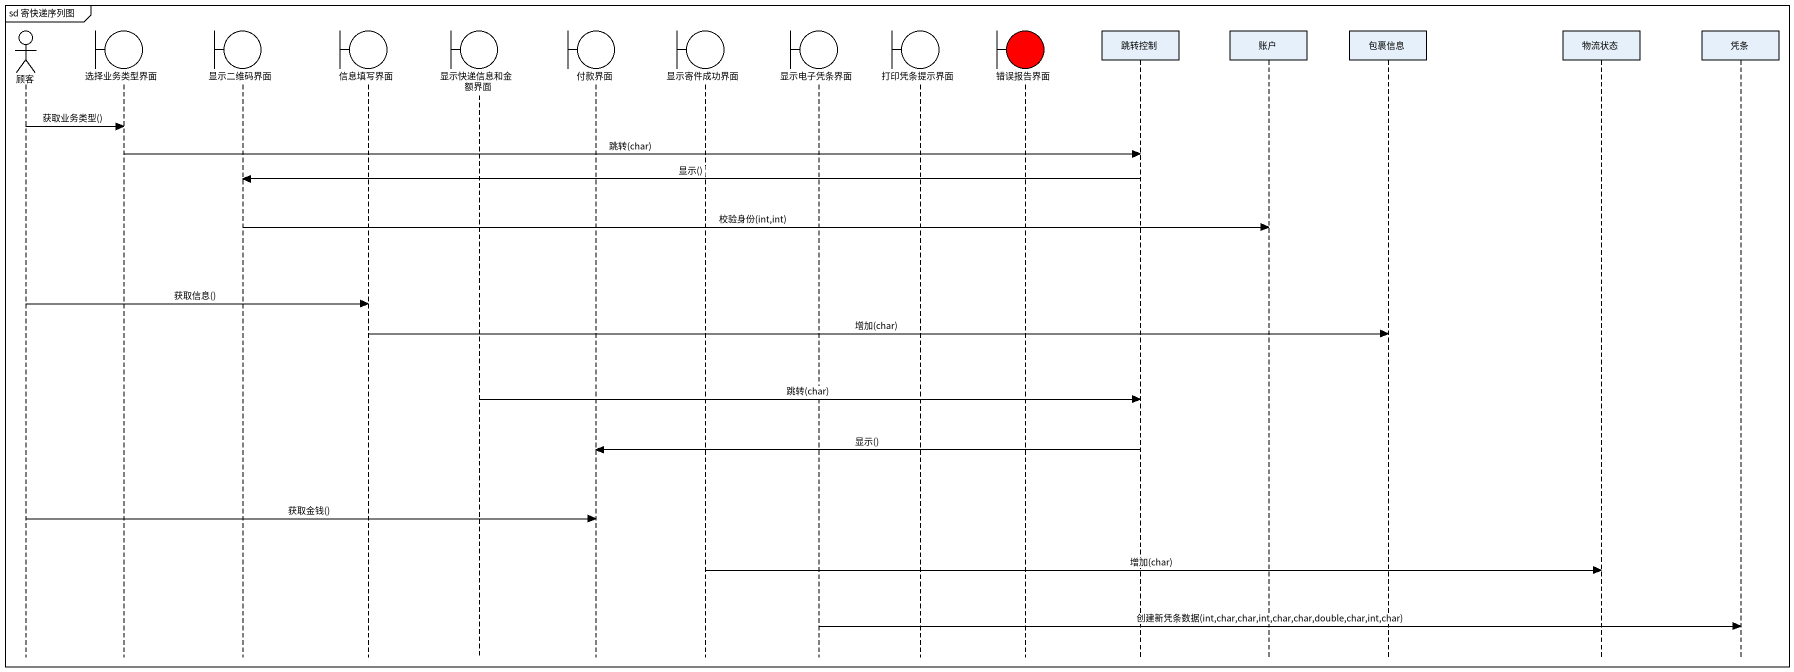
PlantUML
@startuml
mainframe sd 寄快递序列图
hide footbox
actor 顾客
boundary 选择业务类型界面
boundary 显示二维码界面
boundary 信息填写界面
boundary 显示快递信息和金额界面
boundary 付款界面
boundary 显示寄件成功界面
boundary 显示电子凭条界面
boundary 打印凭条提示界面
boundary 错误报告界面 #FF0000
participant 跳转控制
participant 账户
participant 包裹信息
participant 物流状态
participant 凭条

顾客 -> 选择业务类型界面 : 获取业务类型()
选择业务类型界面 -> 跳转控制 : 跳转(char)
跳转控制 -> 显示二维码界面 : 显示()
显示二维码界面 -> 账户 : 校验身份(int,int)
顾客 -> 信息填写界面 : 获取信息()
信息填写界面 -> 包裹信息 : 增加(char)
显示快递信息和金额界面 -> 跳转控制 : 跳转(char)
跳转控制 -> 付款界面 : 显示()
顾客 -> 付款界面 : 获取金钱()
显示寄件成功界面 -> 物流状态 : 增加(char)
显示电子凭条界面 -> 凭条 : 创建新凭条数据(int,char,char,int,char,char,double,char,int,char)
@enduml
